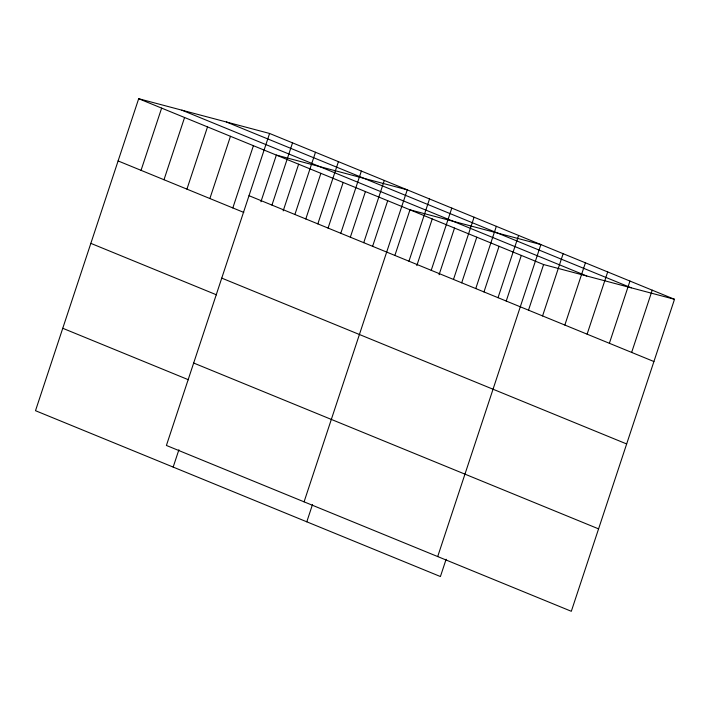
<?xml version="1.0" encoding="UTF-8"?>
<svg xmlns="http://www.w3.org/2000/svg" width="710" height="710" viewBox="0 0 710 710"><rect width="100%" height="100%" fill="white"/><g stroke="black" fill="none" stroke-linecap="round" stroke-linejoin="round"><path stroke-width="1.06" d="M269.587 133.462L166.406 445.454L571.319 611.292L674.5 299.3L269.587 133.462L138.681 98.708L35.5 410.699L440.413 576.538L446.128 559.24M141.05 170.338L161.631 108.106M163.992 179.737L184.573 117.505M186.934 189.126L207.515 126.895M209.885 198.525L230.466 136.293M232.827 207.923L253.408 145.692M173.169 467.082L178.893 449.785M260.916 201.764L276.35 155.091L407.256 189.845L304.075 501.837M271.957 205.092L292.538 142.861M283.183 210.888L298.626 164.214M294.898 214.491L315.48 152.251M305.797 218.973L320.893 173.329M317.84 223.881L338.421 161.649M328.073 228.087L343.161 182.452M340.791 233.279L361.372 171.048M350.341 237.211L365.428 191.576M363.733 242.678L384.314 180.446M372.608 246.334L387.704 200.699M306.791 521.814L312.506 504.517M394.875 255.458L409.972 209.814L540.878 244.568L437.697 556.569M408.951 261.2L429.532 198.969M416.805 265.611L432.239 218.937M431.218 270.324L451.8 208.083M439.073 274.734L454.515 228.061M453.486 279.438L474.067 217.207M461.686 282.82L476.783 237.184M475.762 288.562L496.343 226.33M483.963 291.943L499.05 246.299M498.029 297.685L518.611 235.454M506.23 301.058L521.317 255.422M528.497 310.181L543.594 264.546L138.681 98.708M542.573 315.923L563.154 253.692M564.841 325.047L585.422 262.815M587.108 334.17L607.689 271.939M609.375 343.285L629.956 281.053M631.651 352.408L652.233 290.177M543.594 264.546L674.5 299.3M226.392 121.987L631.297 287.825M181.884 110.174L586.788 276.012M249.006 195.694L653.919 361.532M118.1 160.939L243.796 212.423M221.751 278.116L626.664 443.954M90.844 243.361L216.541 294.845M193.67 363.032L598.574 528.87M62.755 328.277L188.461 379.761"/></g></svg>
